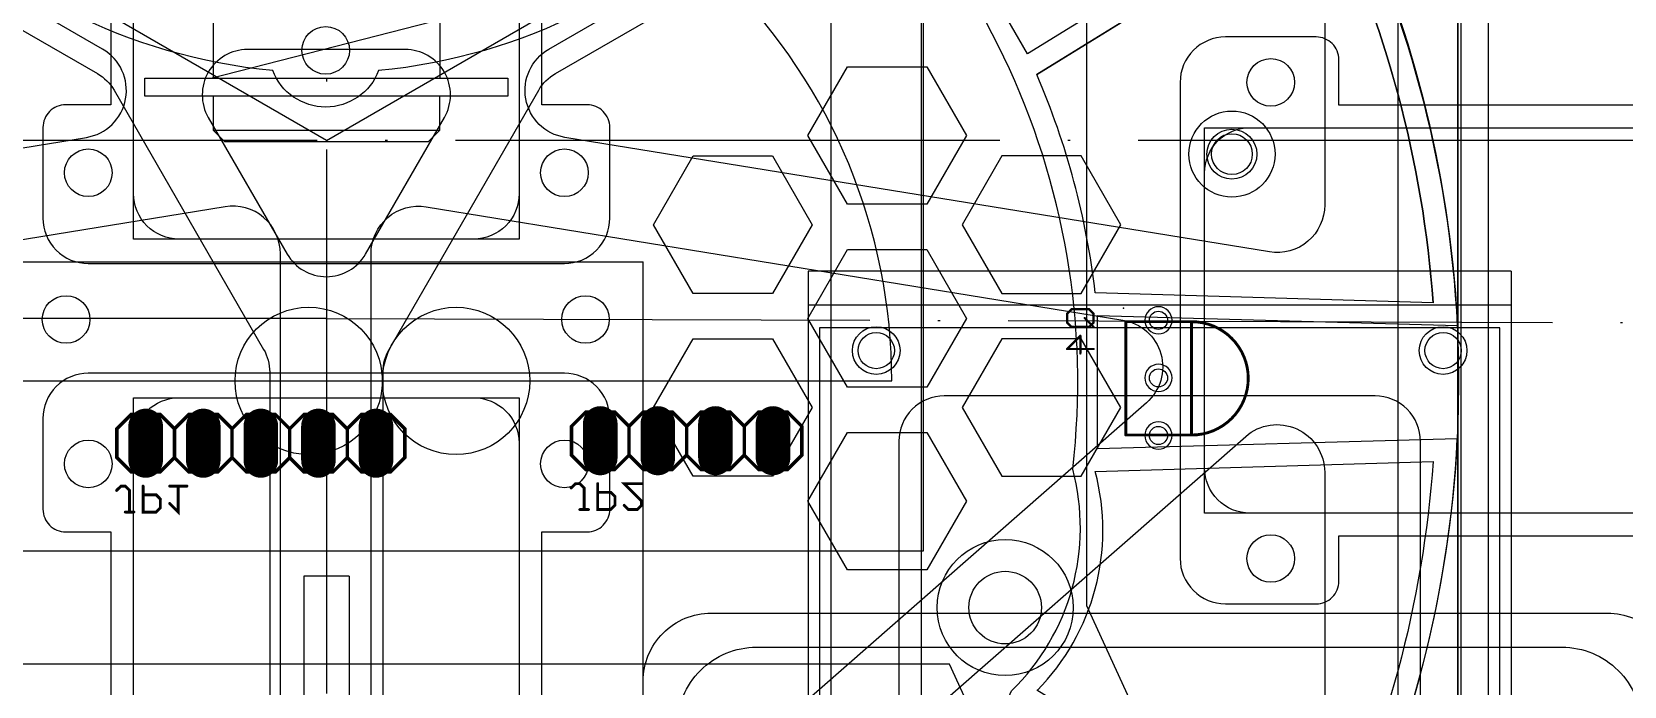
# Model space of a CAD drawing. Header units: inches. Extents: x 0 to 240, y 0 to 240.
# Drawn here: x 107 to 177.2, y 95.9 to 124.8 of the extents above; entities that cross this region are included whole.
import ezdxf

# ---------------------------------------------------------------- set-up
doc = ezdxf.new("R2010")
doc.units = ezdxf.units.IN
doc.header["$MEASUREMENT"] = 0
doc.linetypes.add('ACAD_ISO04W100', pattern=[30, 24, -3, 0, -3])
for name, color, linetype in [('B_CASE_UPPER', 3, 'Continuous'), ('BATTERRY', 1, 'Continuous'), ('Circuit', 30, 'Continuous'), ('frame1', 7, 'Continuous'), ('frame2', 7, 'Continuous'), ('frame3', 7, 'Continuous'), ('frame4', 7, 'Continuous'), ('IG22', 1, 'Continuous'), ('Kicker_old', 2, 'Continuous'), ('LineSensor', 4, 'Continuous'), ('Parts', 3, 'Continuous'), ('TopMarker', 7, 'Continuous')]:
    doc.layers.add(name, color=color, linetype=linetype)

# ---------------------------------------------------------------- blocks, each defined once
blk = doc.blocks.new('RECT')
blk.add_solid([(-0.5, -0.5), (0.5, -0.5), (-0.5, 0.5), (0.5, 0.5)])
blk = doc.blocks.new('LONGP100')
at = {"const_width": 1}
blk.add_lwpolyline([(-0.5, 0), (0.5, 0)], dxfattribs=at)
at = {"const_width": 0.5}
for points in [[(-0.5, 0.25, 1), (-0.5, -0.25)], [(0.5, -0.25, 1), (0.5, 0.25)]]:
    blk.add_lwpolyline(points, format="xyb", dxfattribs=at)
blk = doc.blocks.new('ROUNDP')
blk.add_circle((0, 0), 0.5)

msp = doc.modelspace()

# ---------------------------------------------------------------- linework, layer by layer
at = {"color": 1, "linetype": 'ACAD_ISO04W100'}
for p, q in [((120, 240), (120, 0)), ((120, 120), (16.077, 180)), ((120, 120), (223.923, 180)), ((240, 120), (0, 120)), ((120, 112.149), (0, 112.149)), ((119.974, 112.149), (239.974, 111.757))]:
    msp.add_line(p, q, dxfattribs=at)
for radius in [110, 102]:
    msp.add_circle((120, 120), radius, dxfattribs=at)
at = {"layer": 'B_CASE_UPPER'}
for p, q in [((172.253, 114.229), (141.253, 114.229)), ((141.253, 114.229), (141.253, 112.729)), ((172.253, 114.229), (172.253, 112.729)), ((172.253, 112.729), (141.253, 112.729)), ((141.253, 112.729), (141.253, 41.725)), ((172.253, 112.729), (172.253, 41.725))]:
    msp.add_line(p, q, dxfattribs=at)
msp.add_lwpolyline([(168.253, 47.725), (168.253, 106.729, 0.414214), (166.253, 108.729), (147.253, 108.729, 0.414214), (145.253, 106.729), (145.253, 47.725, 0.414214), (147.253, 45.725), (166.253, 45.725, 0.414214)], format="xyb", close=True, dxfattribs=at)
for centre in [(144.253, 110.729), (169.253, 110.729)]:
    msp.add_circle(centre, 0.8, dxfattribs=at)
at = {"layer": 'BATTERRY'}
msp.add_lwpolyline([(141.753, 51.729), (171.753, 51.729), (171.753, 111.729), (141.753, 111.729)], close=True, dxfattribs=at)
at = {"layer": 'Circuit'}
for p, q in [((169.908, 59.393), (169.908, 159.393)), ((169.908, 159.393), (169.908, 59.393)), ((169.908, 159.393), (169.908, 59.393))]:
    msp.add_line(p, q, dxfattribs=at)
for points in [[(119.94, 159.393, -1), (119.94, 59.393, -1)], [(94.94, 109.393), (144.94, 109.393, 0.414214), (119.94, 134.393, 0.414214)]]:
    msp.add_lwpolyline(points, format="xyb", close=True, dxfattribs=at)
for points in [[(106.03, 68.919), (133.97, 68.919), (133.97, 114.639)], [(106.03, 114.639), (133.97, 114.639)]]:
    msp.add_lwpolyline(points, dxfattribs=at)
at = {"layer": 'Circuit', "const_width": 0.152}
for points in [[(110.76, 107.278), (110.76, 106.008), (111.395, 105.373), (112.665, 105.373), (113.3, 106.008), (113.3, 107.278), (112.665, 107.913), (111.395, 107.913)], [(130.81, 107.388), (130.81, 106.118), (131.445, 105.483), (132.715, 105.483), (133.35, 106.118), (133.35, 107.388), (132.715, 108.023), (131.445, 108.023)]]:
    msp.add_lwpolyline(points, close=True, dxfattribs=at)
at = {"layer": 'Circuit'}
for points, const_width in [([(111.395, 107.875, -1), (111.395, 107.951)], 0.0762), ([(111.368, 107.94, -1), (111.422, 107.886)], 0.0762), ([(112.638, 107.886, -1), (112.692, 107.94)], 0.0762), ([(112.665, 107.951, -1), (112.665, 107.875)], 0.0762), ([(113.935, 107.875, -1), (113.935, 107.951)], 0.0762), ([(113.908, 107.94, -1), (113.962, 107.886)], 0.0762), ([(115.178, 107.886, -1), (115.232, 107.94)], 0.0762), ([(115.205, 107.951, -1), (115.205, 107.875)], 0.0762), ([(116.475, 107.875, -1), (116.475, 107.951)], 0.0762), ([(116.448, 107.94, -1), (116.502, 107.886)], 0.0762), ([(117.718, 107.886, -1), (117.772, 107.94)], 0.0762), ([(117.745, 107.951, -1), (117.745, 107.875)], 0.0762), ([(119.015, 107.875, -1), (119.015, 107.951)], 0.0762), ([(118.988, 107.94, -1), (119.042, 107.886)], 0.0762), ([(120.258, 107.886, -1), (120.312, 107.94)], 0.0762), ([(120.285, 107.951, -1), (120.285, 107.875)], 0.0762), ([(121.555, 107.875, -1), (121.555, 107.951)], 0.0762), ([(121.528, 107.94, -1), (121.582, 107.886)], 0.0762), ([(122.798, 107.886, -1), (122.852, 107.94)], 0.0762), ([(122.825, 107.951, -1), (122.825, 107.875)], 0.0762), ([(130.772, 107.388, -1), (130.848, 107.388)], 0.0762), ([(130.837, 107.361, -1), (130.783, 107.415)], 0.0762), ([(131.445, 107.985, -1), (131.445, 108.061)], 0.0762), ([(131.418, 108.05, -1), (131.472, 107.996)], 0.0762), ([(132.688, 107.996, -1), (132.742, 108.05)], 0.0762), ([(132.715, 108.061, -1), (132.715, 107.985)], 0.0762), ([(133.312, 107.388, -1), (133.388, 107.388)], 0.0762), ([(133.377, 107.361, -1), (133.323, 107.415)], 0.0762), ([(133.377, 107.415, -1), (133.323, 107.361)], 0.0762), ([(133.985, 107.985, -1), (133.985, 108.061)], 0.0762), ([(133.958, 108.05, -1), (134.012, 107.996)], 0.0762), ([(135.228, 107.996, -1), (135.282, 108.05)], 0.0762), ([(135.255, 108.061, -1), (135.255, 107.985)], 0.0762), ([(135.852, 107.388, -1), (135.928, 107.388)], 0.0762), ([(135.917, 107.361, -1), (135.863, 107.415)], 0.0762), ([(135.917, 107.415, -1), (135.863, 107.361)], 0.0762), ([(136.525, 107.985, -1), (136.525, 108.061)], 0.0762), ([(136.498, 108.05, -1), (136.552, 107.996)], 0.0762), ([(137.768, 107.996, -1), (137.822, 108.05)], 0.0762), ([(137.795, 108.061, -1), (137.795, 107.985)], 0.0762), ([(138.392, 107.388, -1), (138.468, 107.388)], 0.0762), ([(138.457, 107.361, -1), (138.403, 107.415)], 0.0762), ([(138.457, 107.415, -1), (138.403, 107.361)], 0.0762), ([(139.065, 107.985, -1), (139.065, 108.061)], 0.0762), ([(139.038, 108.05, -1), (139.092, 107.996)], 0.0762), ([(140.308, 107.996, -1), (140.362, 108.05)], 0.0762), ([(140.335, 108.061, -1), (140.335, 107.985)], 0.0762), ([(140.932, 107.388, -1), (141.008, 107.388)], 0.0762), ([(140.997, 107.415, -1), (140.943, 107.361)], 0.0762), ([(110.722, 107.278, -1), (110.798, 107.278)], 0.0762), ([(110.787, 107.251, -1), (110.733, 107.305)], 0.0762), ([(113.262, 107.278, -1), (113.338, 107.278)], 0.0762), ([(113.327, 107.251, -1), (113.273, 107.305)], 0.0762), ([(113.327, 107.305, -1), (113.273, 107.251)], 0.0762), ([(115.802, 107.278, -1), (115.878, 107.278)], 0.0762), ([(115.867, 107.251, -1), (115.813, 107.305)], 0.0762), ([(115.867, 107.305, -1), (115.813, 107.251)], 0.0762), ([(118.342, 107.278, -1), (118.418, 107.278)], 0.0762), ([(118.407, 107.251, -1), (118.353, 107.305)], 0.0762), ([(118.407, 107.305, -1), (118.353, 107.251)], 0.0762), ([(120.882, 107.278, -1), (120.958, 107.278)], 0.0762), ([(120.947, 107.251, -1), (120.893, 107.305)], 0.0762), ([(120.947, 107.305, -1), (120.893, 107.251)], 0.0762), ([(123.422, 107.278, -1), (123.498, 107.278)], 0.0762), ([(123.487, 107.305, -1), (123.433, 107.251)], 0.0762), ([(110.733, 105.981, -1), (110.787, 106.035)], 0.0762), ([(113.273, 105.981, -1), (113.327, 106.035)], 0.0762), ([(113.273, 106.035, -1), (113.327, 105.981)], 0.0762), ([(115.813, 105.981, -1), (115.867, 106.035)], 0.0762), ([(115.813, 106.035, -1), (115.867, 105.981)], 0.0762), ([(118.353, 105.981, -1), (118.407, 106.035)], 0.0762), ([(118.353, 106.035, -1), (118.407, 105.981)], 0.0762), ([(120.893, 105.981, -1), (120.947, 106.035)], 0.0762), ([(120.893, 106.035, -1), (120.947, 105.981)], 0.0762), ([(123.433, 106.035, -1), (123.487, 105.981)], 0.0762), ([(130.783, 106.091, -1), (130.837, 106.145)], 0.0762), ([(130.848, 106.118, -1), (130.772, 106.118)], 0.0762), ([(133.323, 106.091, -1), (133.377, 106.145)], 0.0762), ([(133.388, 106.118, -1), (133.312, 106.118)], 0.0762), ([(133.323, 106.145, -1), (133.377, 106.091)], 0.0762), ([(135.863, 106.091, -1), (135.917, 106.145)], 0.0762), ([(135.928, 106.118, -1), (135.852, 106.118)], 0.0762), ([(135.863, 106.145, -1), (135.917, 106.091)], 0.0762), ([(138.403, 106.091, -1), (138.457, 106.145)], 0.0762), ([(138.468, 106.118, -1), (138.392, 106.118)], 0.0762), ([(138.403, 106.145, -1), (138.457, 106.091)], 0.0762), ([(141.008, 106.118, -1), (140.932, 106.118)], 0.0762), ([(140.943, 106.145, -1), (140.997, 106.091)], 0.0762), ([(110.798, 106.008, -1), (110.722, 106.008)], 0.0762), ([(111.395, 105.335, -1), (111.395, 105.411)], 0.0762), ([(111.422, 105.4, -1), (111.368, 105.346)], 0.0762), ([(112.692, 105.346, -1), (112.638, 105.4)], 0.0762), ([(112.665, 105.411, -1), (112.665, 105.335)], 0.0762), ([(113.338, 106.008, -1), (113.262, 106.008)], 0.0762), ([(113.935, 105.335, -1), (113.935, 105.411)], 0.0762), ([(113.962, 105.4, -1), (113.908, 105.346)], 0.0762), ([(115.232, 105.346, -1), (115.178, 105.4)], 0.0762), ([(115.205, 105.411, -1), (115.205, 105.335)], 0.0762), ([(115.878, 106.008, -1), (115.802, 106.008)], 0.0762), ([(116.475, 105.335, -1), (116.475, 105.411)], 0.0762), ([(116.502, 105.4, -1), (116.448, 105.346)], 0.0762), ([(117.772, 105.346, -1), (117.718, 105.4)], 0.0762), ([(117.745, 105.411, -1), (117.745, 105.335)], 0.0762), ([(118.418, 106.008, -1), (118.342, 106.008)], 0.0762), ([(119.015, 105.335, -1), (119.015, 105.411)], 0.0762), ([(119.042, 105.4, -1), (118.988, 105.346)], 0.0762), ([(120.312, 105.346, -1), (120.258, 105.4)], 0.0762), ([(120.285, 105.411, -1), (120.285, 105.335)], 0.0762), ([(120.958, 106.008, -1), (120.882, 106.008)], 0.0762), ([(121.555, 105.335, -1), (121.555, 105.411)], 0.0762), ([(121.582, 105.4, -1), (121.528, 105.346)], 0.0762), ([(122.852, 105.346, -1), (122.798, 105.4)], 0.0762), ([(122.825, 105.411, -1), (122.825, 105.335)], 0.0762), ([(123.498, 106.008, -1), (123.422, 106.008)], 0.0762), ([(131.445, 105.445, -1), (131.445, 105.521)], 0.0762), ([(131.472, 105.51, -1), (131.418, 105.456)], 0.0762), ([(132.742, 105.456, -1), (132.688, 105.51)], 0.0762), ([(132.715, 105.521, -1), (132.715, 105.445)], 0.0762), ([(133.985, 105.445, -1), (133.985, 105.521)], 0.0762), ([(134.012, 105.51, -1), (133.958, 105.456)], 0.0762), ([(135.282, 105.456, -1), (135.228, 105.51)], 0.0762), ([(135.255, 105.521, -1), (135.255, 105.445)], 0.0762), ([(136.525, 105.445, -1), (136.525, 105.521)], 0.0762), ([(136.552, 105.51, -1), (136.498, 105.456)], 0.0762), ([(137.822, 105.456, -1), (137.768, 105.51)], 0.0762), ([(137.795, 105.521, -1), (137.795, 105.445)], 0.0762), ([(139.065, 105.445, -1), (139.065, 105.521)], 0.0762), ([(139.092, 105.51, -1), (139.038, 105.456)], 0.0762), ([(140.362, 105.456, -1), (140.308, 105.51)], 0.0762), ([(140.335, 105.521, -1), (140.335, 105.445)], 0.0762), ([(110.938, 104.719, -1), (110.938, 104.782)], 0.0635), ([(110.916, 104.773, -1), (110.96, 104.728)], 0.0635), ([(111.106, 104.728, -1), (111.151, 104.773)], 0.0635), ([(111.129, 104.782, -1), (111.129, 104.719)], 0.0635), ([(111.885, 104.75, -1), (111.948, 104.75)], 0.0635), ([(113.086, 104.719, -1), (113.086, 104.782)], 0.0635), ([(113.436, 104.75, -1), (113.499, 104.75)], 0.0635), ([(113.849, 104.782, -1), (113.849, 104.719)], 0.0635), ([(130.82, 104.647, -1), (130.775, 104.692)], 0.0635), ([(130.988, 104.829, -1), (130.988, 104.892)], 0.0635), ([(130.966, 104.883, -1), (131.01, 104.838)], 0.0635), ([(131.156, 104.838, -1), (131.201, 104.883)], 0.0635), ([(131.179, 104.892, -1), (131.179, 104.829)], 0.0635), ([(131.338, 104.67, -1), (131.401, 104.67)], 0.0635), ([(131.392, 104.692, -1), (131.347, 104.647)], 0.0635), ([(131.935, 104.86, -1), (131.998, 104.86)], 0.0635), ([(133.136, 104.829, -1), (133.136, 104.892)], 0.0635), ([(133.114, 104.838, -1), (133.159, 104.883)], 0.0635), ([(133.899, 104.892, -1), (133.899, 104.829)], 0.0635), ([(110.77, 104.537, -1), (110.725, 104.582)], 0.0635), ([(111.288, 104.56, -1), (111.351, 104.56)], 0.0635), ([(111.342, 104.582, -1), (111.297, 104.537)], 0.0635), ([(111.917, 104.337, -1), (111.917, 104.401)], 0.0635), ([(112.466, 104.347, -1), (112.511, 104.391)], 0.0635), ([(112.489, 104.401, -1), (112.489, 104.337)], 0.0635), ([(112.648, 104.178, -1), (112.711, 104.178)], 0.0635), ([(112.702, 104.201, -1), (112.657, 104.156)], 0.0635), ([(113.064, 103.965, -1), (113.109, 104.01)], 0.0635), ([(131.967, 104.447, -1), (131.967, 104.511)], 0.0635), ([(132.516, 104.457, -1), (132.561, 104.501)], 0.0635), ([(132.539, 104.511, -1), (132.539, 104.447)], 0.0635), ([(132.698, 104.288, -1), (132.761, 104.288)], 0.0635), ([(132.752, 104.311, -1), (132.707, 104.266)], 0.0635), ([(132.707, 103.929, -1), (132.752, 103.885)], 0.0635), ([(133.114, 103.885, -1), (133.159, 103.929)], 0.0635), ([(133.867, 104.098, -1), (133.931, 104.098)], 0.0635), ([(133.921, 104.12, -1), (133.876, 104.075)], 0.0635), ([(133.876, 103.929, -1), (133.921, 103.885)], 0.0635), ([(111.129, 103.575, -1), (111.129, 103.638)], 0.0635), ([(111.351, 103.606, -1), (111.288, 103.606)], 0.0635), ([(111.51, 103.638, -1), (111.51, 103.575)], 0.0635), ([(111.917, 103.575, -1), (111.917, 103.638)], 0.0635), ([(111.948, 103.606, -1), (111.885, 103.606)], 0.0635), ([(112.511, 103.584, -1), (112.466, 103.629)], 0.0635), ([(112.489, 103.638, -1), (112.489, 103.575)], 0.0635), ([(112.711, 103.797, -1), (112.648, 103.797)], 0.0635), ([(112.657, 103.819, -1), (112.702, 103.775)], 0.0635), ([(113.499, 103.606, -1), (113.436, 103.606)], 0.0635), ([(113.49, 103.629, -1), (113.445, 103.584)], 0.0635), ([(131.179, 103.685, -1), (131.179, 103.748)], 0.0635), ([(131.401, 103.716, -1), (131.338, 103.716)], 0.0635), ([(131.56, 103.748, -1), (131.56, 103.685)], 0.0635), ([(131.967, 103.685, -1), (131.967, 103.748)], 0.0635), ([(131.998, 103.716, -1), (131.935, 103.716)], 0.0635), ([(132.561, 103.694, -1), (132.516, 103.739)], 0.0635), ([(132.539, 103.748, -1), (132.539, 103.685)], 0.0635), ([(132.761, 103.907, -1), (132.698, 103.907)], 0.0635), ([(133.327, 103.685, -1), (133.327, 103.748)], 0.0635), ([(133.349, 103.739, -1), (133.304, 103.694)], 0.0635), ([(133.731, 103.694, -1), (133.686, 103.739)], 0.0635), ([(133.708, 103.748, -1), (133.708, 103.685)], 0.0635), ([(133.931, 103.907, -1), (133.867, 103.907)], 0.0635)]:
    msp.add_lwpolyline(points, format="xyb", dxfattribs=dict(at, const_width=const_width))
for points in [[(113.3, 106.008, 0.152, 0.152, 0), (113.935, 105.373, 0.152, 0.152, 0), (115.205, 105.373, 0.152, 0.152, 0), (115.84, 106.008, 0.152, 0.152, 0), (115.84, 107.278, 0.152, 0.152, 0), (115.205, 107.913, 0.152, 0.152, 0), (113.935, 107.913, 0.152, 0.152, 0), (113.3, 107.278, 0, 0, 0)], [(120.92, 107.278, 0.152, 0.152, 0), (121.555, 107.913, 0.152, 0.152, 0), (122.825, 107.913, 0.152, 0.152, 0), (123.46, 107.278, 0.152, 0.152, 0), (123.46, 106.008, 0.152, 0.152, 0), (122.825, 105.373, 0.152, 0.152, 0), (121.555, 105.373, 0.152, 0.152, 0), (120.92, 106.008, 0.152, 0.152, 0), (120.92, 107.278, 0.152, 0.152, 0), (120.285, 107.913, 0.152, 0.152, 0), (119.015, 107.913, 0.152, 0.152, 0), (118.38, 107.278, 0.152, 0.152, 0), (117.745, 107.913, 0.152, 0.152, 0), (116.475, 107.913, 0.152, 0.152, 0), (115.84, 107.278, 0, 0, 0)], [(133.35, 106.118, 0.152, 0.152, 0), (133.985, 105.483, 0.152, 0.152, 0), (135.255, 105.483, 0.152, 0.152, 0), (135.89, 106.118, 0.152, 0.152, 0), (135.89, 107.388, 0.152, 0.152, 0), (135.255, 108.023, 0.152, 0.152, 0), (133.985, 108.023, 0.152, 0.152, 0), (133.35, 107.388, 0, 0, 0)], [(138.43, 107.388, 0.152, 0.152, 0), (139.065, 108.023, 0.152, 0.152, 0), (140.335, 108.023, 0.152, 0.152, 0), (140.97, 107.388, 0.152, 0.152, 0), (140.97, 106.118, 0.152, 0.152, 0), (140.335, 105.483, 0.152, 0.152, 0), (139.065, 105.483, 0.152, 0.152, 0), (138.43, 106.118, 0.152, 0.152, 0), (138.43, 107.388, 0.152, 0.152, 0), (137.795, 108.023, 0.152, 0.152, 0), (136.525, 108.023, 0.152, 0.152, 0), (135.89, 107.388, 0, 0, 0)], [(120.92, 106.008, 0.152, 0.152, 0), (120.285, 105.373, 0.152, 0.152, 0), (119.015, 105.373, 0.152, 0.152, 0), (118.38, 106.008, 0.152, 0.152, 0), (118.38, 107.278, 0, 0, 0)], [(115.84, 106.008, 0.152, 0.152, 0), (116.475, 105.373, 0.152, 0.152, 0), (117.745, 105.373, 0.152, 0.152, 0), (118.38, 106.008, 0, 0, 0)], [(135.89, 106.118, 0.152, 0.152, 0), (136.525, 105.483, 0.152, 0.152, 0), (137.795, 105.483, 0.152, 0.152, 0), (138.43, 106.118, 0, 0, 0)], [(110.747, 104.56, 0.127, 0.127, 0), (110.938, 104.75, 0.127, 0.127, 0), (111.129, 104.75, 0.127, 0.127, 0), (111.319, 104.56, 0.127, 0.127, 0), (111.319, 103.606, 0, 0, 0)], [(111.917, 104.75, 0.127, 0.127, 0), (111.917, 103.606, 0.127, 0.127, 0), (112.489, 103.606, 0.127, 0.127, 0), (112.679, 103.797, 0.127, 0.127, 0), (112.679, 104.178, 0.127, 0.127, 0), (112.489, 104.369, 0.127, 0.127, 0), (111.917, 104.369, 0, 0, 0)], [(113.086, 103.988, 0.127, 0.127, 0), (113.467, 103.606, 0.127, 0.127, 0), (113.467, 104.75, 0, 0, 0)], [(130.797, 104.67, 0.127, 0.127, 0), (130.988, 104.86, 0.127, 0.127, 0), (131.179, 104.86, 0.127, 0.127, 0), (131.369, 104.67, 0.127, 0.127, 0), (131.369, 103.716, 0, 0, 0)], [(131.967, 104.86, 0.127, 0.127, 0), (131.967, 103.716, 0.127, 0.127, 0), (132.539, 103.716, 0.127, 0.127, 0), (132.729, 103.907, 0.127, 0.127, 0), (132.729, 104.288, 0.127, 0.127, 0), (132.539, 104.479, 0.127, 0.127, 0), (131.967, 104.479, 0, 0, 0)], [(133.899, 104.86, 0.127, 0.127, 0), (133.136, 104.86, 0.127, 0.127, 0), (133.899, 104.098, 0.127, 0.127, 0), (133.899, 103.907, 0.127, 0.127, 0), (133.708, 103.716, 0.127, 0.127, 0), (133.327, 103.716, 0.127, 0.127, 0), (133.136, 103.907, 0, 0, 0)]]:
    msp.add_lwpolyline(points, format="xyseb", dxfattribs=at)
at = {"layer": 'Circuit', "const_width": 0.127}
for points in [[(113.086, 104.75), (113.849, 104.75)], [(111.129, 103.606), (111.51, 103.606)], [(131.179, 103.716), (131.56, 103.716)]]:
    msp.add_lwpolyline(points, dxfattribs=at)
at = {"layer": 'Circuit'}
for centre, radius in [((159.94, 119.393), 1.1), ((131.43, 112.099), 1.05), ((119.22, 109.389), 3.25), ((125.72, 109.389), 3.25), ((112.03, 106.643), 0.508), ((114.57, 106.643), 0.508), ((117.11, 106.643), 0.508), ((119.65, 106.643), 0.508), ((122.19, 106.643), 0.508), ((132.08, 106.753), 0.508), ((134.62, 106.753), 0.508), ((137.16, 106.753), 0.508), ((139.7, 106.753), 0.508), ((149.94, 99.393), 1.6)]:
    msp.add_circle(centre, radius, dxfattribs=at)
at = {"layer": 'Circuit', "linetype": 'Continuous'}
for centre, radius in [((159.94, 119.393), 1.1), ((149.94, 99.393), 1.6)]:
    msp.add_circle(centre, radius, dxfattribs=at)
at = {"layer": 'Circuit'}
for p in [(135.89, 106.753), (117.11, 106.643)]:
    msp.add_point(p, dxfattribs=at)
at = {"layer": 'frame1'}
for points in [[(192.816, 195.649, -2.480883), (47.184, 195.649), (68.223, 195.649), (68.923, 194.949), (68.923, 186.349), (69.549, 185.336), (78.297, 180.962), (79.623, 180.649), (160.377, 180.649), (161.703, 180.962), (170.451, 185.336), (171.077, 186.349), (171.077, 194.949), (171.777, 195.649)], [(140.974, 43.729), (137.01, 43.729, -0.413991), (134.01, 46.726), (133.972, 96.147, -0.414436), (136.972, 99.149), (176.501, 99.149, -0.414214), (179.501, 96.149), (179.501, 41.154, -0.241809), (178.248, 38.716, -0.053764), (159.579, 28.166, -0.50824), (155.406, 30.631, 0.386122)], [(140.974, 45.229), (139.008, 45.229, -0.413991), (135.508, 48.726), (135.474, 94.146, -0.414436), (138.974, 97.649), (174.501, 97.649, -0.414214), (178.001, 94.149), (178.001, 42.188, -0.244661), (176.509, 39.321, -0.044331), (161.402, 30.623, -0.473226), (156.528, 32.979, 0.346497)]]:
    msp.add_lwpolyline(points, format="xyb", close=True, dxfattribs=at)
at = {"layer": 'frame1', "linetype": 'Continuous'}
for points in [[(126.5, 115.649), (113.5, 115.649, -0.414214), (111.5, 117.649), (111.5, 173.649, -0.414214), (113.5, 175.649), (126.5, 175.649, -0.414214), (128.5, 173.649), (128.5, 117.649, -0.414214)], [(158.735, 105.558), (158.735, 118.558, -0.414214), (160.735, 120.558), (216.735, 120.558, -0.414214), (218.735, 118.558), (218.735, 105.558, -0.414214), (216.735, 103.558), (160.735, 103.558, -0.414214)], [(113.5, 108.649), (126.5, 108.649, -0.414214), (128.5, 106.649), (128.5, 50.649, -0.414214), (126.5, 48.649), (113.5, 48.649, -0.414214), (111.5, 50.649), (111.5, 106.649, -0.414214)]]:
    msp.add_lwpolyline(points, format="xyb", close=True, dxfattribs=at)
at = {"layer": 'frame1'}
for points in [[(146.486, 123.242), (148.236, 120.211), (146.486, 117.18), (142.986, 117.18), (141.236, 120.211), (142.986, 123.242)], [(139.677, 119.311), (141.427, 116.28), (139.677, 113.249), (136.177, 113.249), (134.427, 116.28), (136.177, 119.311)], [(149.795, 119.311), (148.045, 116.28), (149.795, 113.249), (153.295, 113.249), (155.045, 116.28), (153.295, 119.311)], [(146.486, 115.18), (148.236, 112.149), (146.486, 109.118), (142.986, 109.118), (141.236, 112.149), (142.986, 115.18)], [(139.677, 111.249), (141.427, 108.218), (139.677, 105.187), (136.177, 105.187), (134.427, 108.218), (136.177, 111.249)], [(149.795, 111.249), (148.045, 108.218), (149.795, 105.187), (153.295, 105.187), (155.045, 108.218), (153.295, 111.249)], [(146.486, 107.118), (148.236, 104.087), (146.486, 101.056), (142.986, 101.056), (141.236, 104.087), (142.986, 107.118)]]:
    msp.add_lwpolyline(points, close=True, dxfattribs=at)
at = {"layer": 'frame1', "linetype": 'Continuous'}
for centre in [(161.655, 122.558), (109.5, 118.569), (130.5, 118.569), (109.5, 105.729), (130.5, 105.729), (161.655, 101.558)]:
    msp.add_circle(centre, 1.05, dxfattribs=at)
at = {"layer": 'frame1'}
for centre in [(108.519, 112.099), (131.43, 112.099)]:
    msp.add_circle(centre, 1.05, dxfattribs=at)
at = {"layer": 'frame2'}
for points in [[(192.816, 195.649, -2.480883), (47.184, 195.649), (68.223, 195.649), (68.923, 194.949), (68.923, 186.349), (69.549, 185.336), (78.297, 180.962), (79.623, 180.649), (160.377, 180.649), (161.703, 180.962), (170.451, 185.336), (171.077, 186.349), (171.077, 194.949), (171.777, 195.649)], [(172.253, 147.281), (185.571, 154.971, -0.414214), (188.303, 154.239), (196.54, 139.972, 0.414214), (216.347, 134.665), (216.157, 134.555, -0.534407), (219.14, 133.085, -0.289597), (174.339, 36.052, -0.594436), (171.253, 37.731), (171.253, 145.549, -0.267949)], [(118.268, 114.987, 0.57735), (121.732, 114.987), (125.207, 121.006, 0.57735), (123.475, 124.006), (116.525, 124.006, 0.57735), (114.793, 121.006)]]:
    msp.add_lwpolyline(points, format="xyb", close=True, dxfattribs=at)
for points in [[(147.37, 42.241, -0.285908), (146.253, 44.036), (146.253, 131.116, -0.267949), (147.253, 132.848), (164.253, 142.663, -0.57735), (167.253, 140.93), (167.253, 33.074, -0.279671), (166.176, 31.3, -0.021905), (158.238, 27.6, -0.534407), (155.474, 29.448), (155.474, 29.229, 0.285908), (147.37, 42.241)], [(97.747, 126.497, -0.57735), (100.747, 128.229), (109.901, 122.944, -0.131652), (110.633, 122.212), (117.232, 110.782, -0.131652), (117.5, 109.782), (117.5, 45.729, -0.414214), (115.5, 43.729), (99.747, 43.729, -0.414214), (97.747, 45.729), (97.747, 126.497)], [(142.253, 45.729, -0.414214), (140.253, 43.729), (124.5, 43.729, -0.414214), (122.5, 45.729), (122.5, 109.782, -0.131652), (122.768, 110.782), (129.367, 122.212, -0.131652), (130.099, 122.944), (139.253, 128.229, -0.57735), (142.253, 126.497), (142.253, 45.729)]]:
    msp.add_lwpolyline(points, format="xyb", dxfattribs=at)
for centre in [(144.253, 110.729), (169.253, 110.729)]:
    msp.add_circle(centre, 1.05, dxfattribs=at)
at = {"layer": 'frame3'}
msp.add_lwpolyline([(223.687, 133.979, -0.339708), (158.989, 23.631), (158.377, 23.678), (157.052, 27.025), (156.798, 28.376), (156.832, 33.481), (157.472, 34.475, 0.011521), (161.402, 36.294), (162.704, 36.372), (169.272, 34.244), (170.3, 34.628, 0.253646), (219.536, 116.253), (219.476, 117.412), (214.297, 124.285), (213.823, 125.542, 0.011974), (213.481, 130.031), (214.037, 131.073), (218.476, 133.576), (219.779, 134.012), (223.347, 134.49)], format="xyb", close=True, dxfattribs=at)
at = {"layer": 'frame4'}
for points in [[(49.628, 190.313), (190.311, 190.313, -2.397779)], [(182.638, 114.31), (174.161, 146.375, 0.878465), (170.031, 145.839), (170.031, 76.396, 0.894282), (174.179, 75.931), (182.655, 113.309, 0.120945)], [(78.345, 115.077), (109.416, 120.13, 0.705181), (110.129, 124.021), (79.058, 141.96, 0.57735), (75.908, 140.141), (75.908, 117.15, 0.462261)], [(161.594, 115.077), (130.523, 120.13, -0.705181), (129.81, 124.021), (160.881, 141.96, -0.57735), (164.031, 140.141), (164.031, 117.15, -0.462261)], [(83.768, 108.424), (105.94, 88.99, 0.27385), (108.044, 88.596, -0.087595), (113.351, 89.533), (115.87, 89.533, 0.414214), (117.97, 91.633), (117.97, 114.999, 0.462261), (115.533, 117.072), (84.815, 112.076, 0.634174)], [(156.171, 108.424), (133.999, 88.99, -0.27385), (131.896, 88.596, 0.087595), (126.588, 89.533), (124.07, 89.533, -0.414214), (121.97, 91.633), (121.97, 114.999, -0.462261), (124.407, 117.072), (155.124, 112.076, -0.634174)], [(160.881, 52.725), (141.161, 64.109, -0.401106), (140.347, 66.895, 0.31296), (138.09, 84.423, -0.418593), (138.265, 87.409), (160.547, 106.941, -0.644677), (164.031, 105.361), (164.031, 54.543, -0.577332)]]:
    msp.add_lwpolyline(points, format="xyb", close=True, dxfattribs=at)
msp.add_circle((119.97, 123.969), 1.05, dxfattribs=at)
at = {"layer": 'IG22'}
for p, q in [((121, 100.779), (119, 100.779)), ((119, 100.779), (119, 93.779)), ((121, 100.779), (121, 93.779))]:
    msp.add_line(p, q, dxfattribs=at)
at = {"layer": 'Kicker_old', "ltscale": 0.5}
for p, q in [((115, 136.949), (115, 122.749)), ((125, 136.949), (125, 122.749)), ((112, 121.949), (112, 122.749)), ((112, 122.749), (128, 122.749)), ((128, 122.749), (128, 121.949)), ((128, 121.949), (112, 121.949)), ((115, 121.949), (115, 120.449)), ((125, 120.449), (125, 121.949)), ((115, 120.449), (115.5, 119.949)), ((124.5, 119.949), (125, 120.449)), ((115.5, 119.949), (124.5, 119.949))]:
    msp.add_line(p, q, dxfattribs=at)
at = {"layer": 'Kicker_old'}
for p, q in [((114.9, 122.749), (125.869, 125.549)), ((115, 120.449), (125, 120.449))]:
    msp.add_line(p, q, dxfattribs=at)
at = {"layer": 'LineSensor'}
for points in [[(110.5, 121.569), (108.5, 121.569, 0.414214), (107.5, 120.569), (107.5, 116.569, 0.414214), (109.5, 114.569), (130.5, 114.569, 0.414214), (132.5, 116.569), (132.5, 120.569, 0.414214), (131.5, 121.569), (129.5, 121.569), (129.5, 173.569), (131.5, 173.569, 0.414214), (132.5, 174.569), (132.5, 178.569, 0.414214), (131.5, 179.569), (108.5, 179.569, 0.414214), (107.5, 178.569), (107.5, 174.569, 0.414214), (108.5, 173.569), (110.5, 173.569)], [(216.655, 121.558), (164.655, 121.558), (164.655, 123.558, 0.414214), (163.655, 124.558), (159.655, 124.558, 0.414214), (157.655, 122.558), (157.655, 101.558, 0.414214), (159.655, 99.558), (163.655, 99.558, 0.414214), (164.655, 100.558), (164.655, 102.558), (216.655, 102.558), (216.655, 100.558, 0.414214), (217.655, 99.558), (221.655, 99.558, 0.414214), (222.655, 100.558), (222.655, 123.558, 0.414214), (221.655, 124.558), (217.655, 124.558, 0.414214), (216.655, 123.558)], [(129.5, 50.729), (129.5, 102.729), (131.5, 102.729, 0.414214), (132.5, 103.729), (132.5, 107.729, 0.414214), (130.5, 109.729), (109.5, 109.729, 0.414214), (107.5, 107.729), (107.5, 103.729, 0.414214), (108.5, 102.729), (110.5, 102.729), (110.5, 50.729), (108.5, 50.729, 0.414214), (107.5, 49.729), (107.5, 45.729, 0.414214), (108.5, 44.729), (131.5, 44.729, 0.414214), (132.5, 45.729), (132.5, 49.729, 0.414214), (131.5, 50.729)]]:
    msp.add_lwpolyline(points, format="xyb", close=True, dxfattribs=at)
at = {"layer": 'LineSensor', "linetype": 'Continuous'}
for points in [[(128.5, 115.649), (111.5, 115.649), (111.5, 175.649), (128.5, 175.649)], [(158.735, 103.558), (158.735, 120.558), (218.735, 120.558), (218.735, 103.558)], [(111.5, 108.649), (128.5, 108.649), (128.5, 48.649), (111.5, 48.649)]]:
    msp.add_lwpolyline(points, close=True, dxfattribs=at)
for centre in [(161.655, 122.558), (109.5, 118.569), (130.5, 118.569), (109.5, 105.729), (130.5, 105.729), (161.655, 101.558)]:
    msp.add_circle(centre, 1.05, dxfattribs=at)
at = {"layer": 'Parts', "color": 60}
for p, q in [((164.017, 130.736), (151.331, 122.904)), ((168.815, 112.83), (153.912, 113.27))]:
    msp.add_line(p, q, dxfattribs=at)
at = {"layer": 'Parts', "linetype": 'Continuous'}
for points in [[(168.136, 59.293), (165.217, 59.293, -0.468234), (163.25, 61.652, 0.153908), (163.1, 62.846), (147.487, 96.893), (92.477, 96.893), (76.562, 62.318), (76.562, 61.293, -0.414214), (74.562, 59.293), (71.574, 59.293, -0.414214), (69.574, 61.293), (69.574, 63.155), (86.34, 99.578), (86.34, 147.874), (72.545, 152.884), (71.808, 152.884, -0.414214), (69.808, 154.884), (69.808, 157.933, -0.414214), (71.808, 159.933), (73.073, 159.933), (119.695, 142.926), (166.158, 159.744)], [(168.136, 59.293, 0.414214), (170.136, 61.293), (170.136, 63.286), (153.54, 99.475), (153.54, 147.954), (166.413, 152.614, -0.087038), (167.094, 152.733), (168.008, 152.733, 0.414214), (170.008, 154.733), (170.008, 157.744, 0.414214), (168.008, 159.744), (166.158, 159.744)]]:
    msp.add_lwpolyline(points, format="xyb", dxfattribs=at)
msp.add_lwpolyline([(146.34, 101.893), (146.34, 101.893), (146.34, 145.285), (119.94, 135.393), (93.54, 145.272), (93.54, 101.893)], close=True, dxfattribs=at)
at = {"layer": 'Parts', "color": 60}
for points in [[(150.22, 95.716, 0.270337), (152.919, 105.505, 1.12268), (86.961, 105.505, 0.270337), (89.66, 95.716, 0.646816)], [(153.912, 113.27, 0.0733), (151.331, 122.904), (164.017, 130.736, -0.095443), (168.815, 112.83)]]:
    msp.add_lwpolyline(points, format="xyb", close=True, dxfattribs=at)
for points in [[(97.128, 64.819, 0.10631), (117.44, 59.391), (117, 75.257), (122.88, 75.257), (122.44, 59.377, 0.10631), (142.745, 64.831), (134.431, 78.352), (139.523, 81.292), (147.082, 67.319, 0.10631), (161.939, 82.195), (147.978, 89.747), (150.918, 94.839), (164.451, 86.518, 0.10631), (169.879, 106.83), (154.013, 106.39), (154.013, 112.27), (169.893, 111.83, 0.10631), (164.439, 132.135), (150.918, 123.821), (147.978, 128.913)], [(151.355, 95.741, 0.265037), (153.912, 105.39), (168.815, 105.83, -0.095443), (164.017, 87.924), (151.331, 95.756)]]:
    msp.add_lwpolyline(points, format="xyb", dxfattribs=at)
at = {"layer": 'Parts'}
for points, const_width in [([(152.865, 112.552), (152.67, 112.357)], 0.102), ([(152.67, 112.357), (152.67, 111.967)], 0.102), ([(153.644, 112.552), (152.865, 112.552)], 0.102), ([(153.839, 112.357), (153.644, 112.552)], 0.102), ([(153.839, 111.967), (153.839, 112.357)], 0.102), ([(152.67, 111.967), (152.865, 111.772)], 0.102), ([(152.865, 111.772), (153.644, 111.772)], 0.102), ([(153.449, 112.162), (153.839, 111.772)], 0.102), ([(153.644, 111.772), (153.839, 111.967)], 0.102), ([(158.16, 112.003), (155.26, 112.003)], 0.127), ([(155.26, 112.003), (155.26, 107.003)], 0.127), ([(158.16, 107.003), (158.16, 112.003)], 0.127), ([(152.67, 110.798), (153.255, 111.382)], 0.102), ([(153.255, 111.382), (153.255, 110.603)], 0.102), ([(153.839, 110.798), (152.67, 110.798)], 0.102), ([(155.26, 107.003), (158.16, 107.003)], 0.127)]:
    msp.add_lwpolyline(points, dxfattribs=dict(at, const_width=const_width))
for points, const_width in [([(152.644, 112.357, -1), (152.695, 112.357)], 0.0508), ([(152.688, 112.339, -1), (152.652, 112.375)], 0.0508), ([(152.865, 112.526, -1), (152.865, 112.577)], 0.0508), ([(152.847, 112.57, -1), (152.883, 112.534)], 0.0508), ([(153.626, 112.534, -1), (153.662, 112.57)], 0.0508), ([(153.644, 112.577, -1), (153.644, 112.526)], 0.0508), ([(153.814, 112.357, -1), (153.865, 112.357)], 0.0508), ([(153.857, 112.375, -1), (153.821, 112.339)], 0.0508), ([(152.652, 111.949, -1), (152.688, 111.985)], 0.0508), ([(152.695, 111.967, -1), (152.644, 111.967)], 0.0508), ([(152.865, 111.747, -1), (152.865, 111.798)], 0.0508), ([(152.883, 111.79, -1), (152.847, 111.754)], 0.0508), ([(153.431, 112.144, -1), (153.467, 112.18)], 0.0508), ([(153.662, 111.754, -1), (153.626, 111.79)], 0.0508), ([(153.644, 111.798, -1), (153.644, 111.747)], 0.0508), ([(153.865, 111.967, -1), (153.814, 111.967)], 0.0508), ([(153.821, 111.985, -1), (153.857, 111.949)], 0.0508), ([(153.857, 111.79, -1), (153.821, 111.754)], 0.0508), ([(155.26, 111.971, -1), (155.26, 112.034)], 0.0635), ([(155.228, 112.003, -1), (155.292, 112.003)], 0.0635), ([(158.128, 112.003, -1), (158.192, 112.003)], 0.0635), ([(158.16, 112.003, -1), (158.16, 107.003)], 0.127), ([(158.16, 111.971, -1), (158.16, 112.034)], 0.0635), ([(158.16, 112.034, -1), (158.16, 111.971)], 0.0635), ([(153.229, 111.382, -1), (153.28, 111.382)], 0.0508), ([(153.237, 111.4, -1), (153.273, 111.364)], 0.0508), ([(152.67, 110.772, -1), (152.67, 110.823)], 0.0508), ([(152.688, 110.78, -1), (152.652, 110.816)], 0.0508), ([(153.28, 110.603, -1), (153.229, 110.603)], 0.0508), ([(153.839, 110.823, -1), (153.839, 110.772)], 0.0508), ([(155.26, 106.971, -1), (155.26, 107.034)], 0.0635), ([(155.292, 107.003, -1), (155.228, 107.003)], 0.0635), ([(158.16, 106.971, -1), (158.16, 107.034)], 0.0635), ([(158.192, 107.003, -1), (158.128, 107.003)], 0.0635), ([(158.16, 107.034, -1), (158.16, 106.971)], 0.0635)]:
    msp.add_lwpolyline(points, format="xyb", dxfattribs=dict(at, const_width=const_width))
at = {"layer": 'Parts', "color": 60}
for radius in [1.9, 0.9]:
    msp.add_circle((159.94, 119.393), radius, dxfattribs=at)
at = {"layer": 'Parts'}
for centre in [(156.7, 112.063), (156.7, 109.523), (156.7, 106.983)]:
    msp.add_circle(centre, 0.4, dxfattribs=at)
at = {"layer": 'Parts', "linetype": 'Continuous'}
for radius in [3, 1.6]:
    msp.add_circle((149.94, 99.393), radius, dxfattribs=at)
at = {"layer": 'Parts', "color": 60}
for radius, start, end in [(49, 4.09604, 25.90396), (34.2, 6.61543, 23.38457), (34.2, 6.61543, 23.38457)]:
    msp.add_arc((119.94, 109.33), radius, start, end, dxfattribs=at)
at = {"layer": 'Parts'}
msp.add_point((155.16, 112.603), dxfattribs=at)
at = {"layer": 'TopMarker'}
msp.add_lwpolyline([(122.306, 123.079, -0.688952), (117.634, 123.079, -0.387064), (94.97, 147.969), (94.97, 169.769), (94.27, 170.469), (90.67, 170.469), (89.97, 171.169), (89.97, 174.269), (90.67, 174.969), (94.97, 174.969), (144.97, 174.969), (149.27, 174.969), (149.97, 174.269), (149.97, 171.169), (149.27, 170.469), (145.67, 170.469), (144.97, 169.769), (144.97, 147.969, -0.387064)], format="xyb", close=True, dxfattribs=at)
msp.add_circle((119.97, 123.969), 1.05, dxfattribs=at)

# ---------------------------------------------------------------- block references
at = {"layer": 'Circuit'}
for name, p, xscale, yscale, rotation in [('LONGP100', (112.03, 106.643), -1.524, 1.524, 89.99999999999991), ('LONGP100', (112.03, 106.643), -1.524, 1.524, 89.99999999999991), ('LONGP100', (112.03, 106.643), -1.524, 1.524, 89.99999999999991), ('LONGP100', (112.03, 106.643), -1.524, 1.524, 89.99999999999991), ('LONGP100', (114.57, 106.643), -1.524, 1.524, 89.99999999999991), ('LONGP100', (114.57, 106.643), -1.524, 1.524, 89.99999999999991), ('LONGP100', (114.57, 106.643), -1.524, 1.524, 89.99999999999991), ('LONGP100', (114.57, 106.643), -1.524, 1.524, 89.99999999999991), ('LONGP100', (117.11, 106.643), -1.524, 1.524, 89.99999999999991), ('LONGP100', (117.11, 106.643), -1.524, 1.524, 89.99999999999991), ('LONGP100', (117.11, 106.643), -1.524, 1.524, 89.99999999999991), ('LONGP100', (117.11, 106.643), -1.524, 1.524, 89.99999999999991), ('LONGP100', (119.65, 106.643), -1.524, 1.524, 89.99999999999991), ('LONGP100', (119.65, 106.643), -1.524, 1.524, 89.99999999999991), ('LONGP100', (119.65, 106.643), -1.524, 1.524, 89.99999999999991), ('LONGP100', (119.65, 106.643), -1.524, 1.524, 89.99999999999991), ('LONGP100', (122.19, 106.643), -1.524, 1.524, 89.99999999999991), ('LONGP100', (122.19, 106.643), -1.524, 1.524, 89.99999999999991), ('LONGP100', (122.19, 106.643), -1.524, 1.524, 89.99999999999991), ('LONGP100', (122.19, 106.643), -1.524, 1.524, 89.99999999999991), ('LONGP100', (132.08, 106.753), -1.524, 1.524, 89.99999999999991), ('LONGP100', (132.08, 106.753), -1.524, 1.524, 89.99999999999991), ('LONGP100', (132.08, 106.753), -1.524, 1.524, 89.99999999999991), ('LONGP100', (132.08, 106.753), -1.524, 1.524, 89.99999999999991), ('LONGP100', (134.62, 106.753), -1.524, 1.524, 89.99999999999991), ('LONGP100', (134.62, 106.753), -1.524, 1.524, 89.99999999999991), ('LONGP100', (134.62, 106.753), -1.524, 1.524, 89.99999999999991), ('LONGP100', (134.62, 106.753), -1.524, 1.524, 89.99999999999991), ('LONGP100', (137.16, 106.753), -1.524, 1.524, 89.99999999999991), ('LONGP100', (137.16, 106.753), -1.524, 1.524, 89.99999999999991), ('LONGP100', (137.16, 106.753), -1.524, 1.524, 89.99999999999991), ('LONGP100', (137.16, 106.753), -1.524, 1.524, 89.99999999999991), ('LONGP100', (139.7, 106.753), -1.524, 1.524, 89.99999999999991), ('LONGP100', (139.7, 106.753), -1.524, 1.524, 89.99999999999991), ('LONGP100', (139.7, 106.753), -1.524, 1.524, 89.99999999999991), ('LONGP100', (139.7, 106.753), -1.524, 1.524, 89.99999999999991), ('RECT', (112.03, 106.643), -0.508, 0.508, 180), ('RECT', (114.57, 106.643), -0.508, 0.508, 180), ('RECT', (117.11, 106.643), -0.508, 0.508, 180), ('RECT', (119.65, 106.643), -0.508, 0.508, 180), ('RECT', (122.19, 106.643), -0.508, 0.508, 180), ('RECT', (132.08, 106.753), -0.508, 0.508, 180), ('RECT', (134.62, 106.753), -0.508, 0.508, 180), ('RECT', (137.16, 106.753), -0.508, 0.508, 180), ('RECT', (139.7, 106.753), -0.508, 0.508, 180)]:
    msp.add_blockref(name, p, dxfattribs=dict(at, xscale=xscale, yscale=yscale, rotation=rotation))
at = {"layer": 'Parts', "xscale": -1.199999999999999, "yscale": 1.199999999999999, "rotation": 89.99999999999991}
for p in [(156.7, 112.063), (156.7, 112.063), (156.7, 112.063), (156.7, 112.063), (156.7, 109.523), (156.7, 109.523), (156.7, 109.523), (156.7, 109.523), (156.7, 106.983), (156.7, 106.983), (156.7, 106.983), (156.7, 106.983)]:
    msp.add_blockref('ROUNDP', p, dxfattribs=at)

doc.saveas('drawing.dxf')
